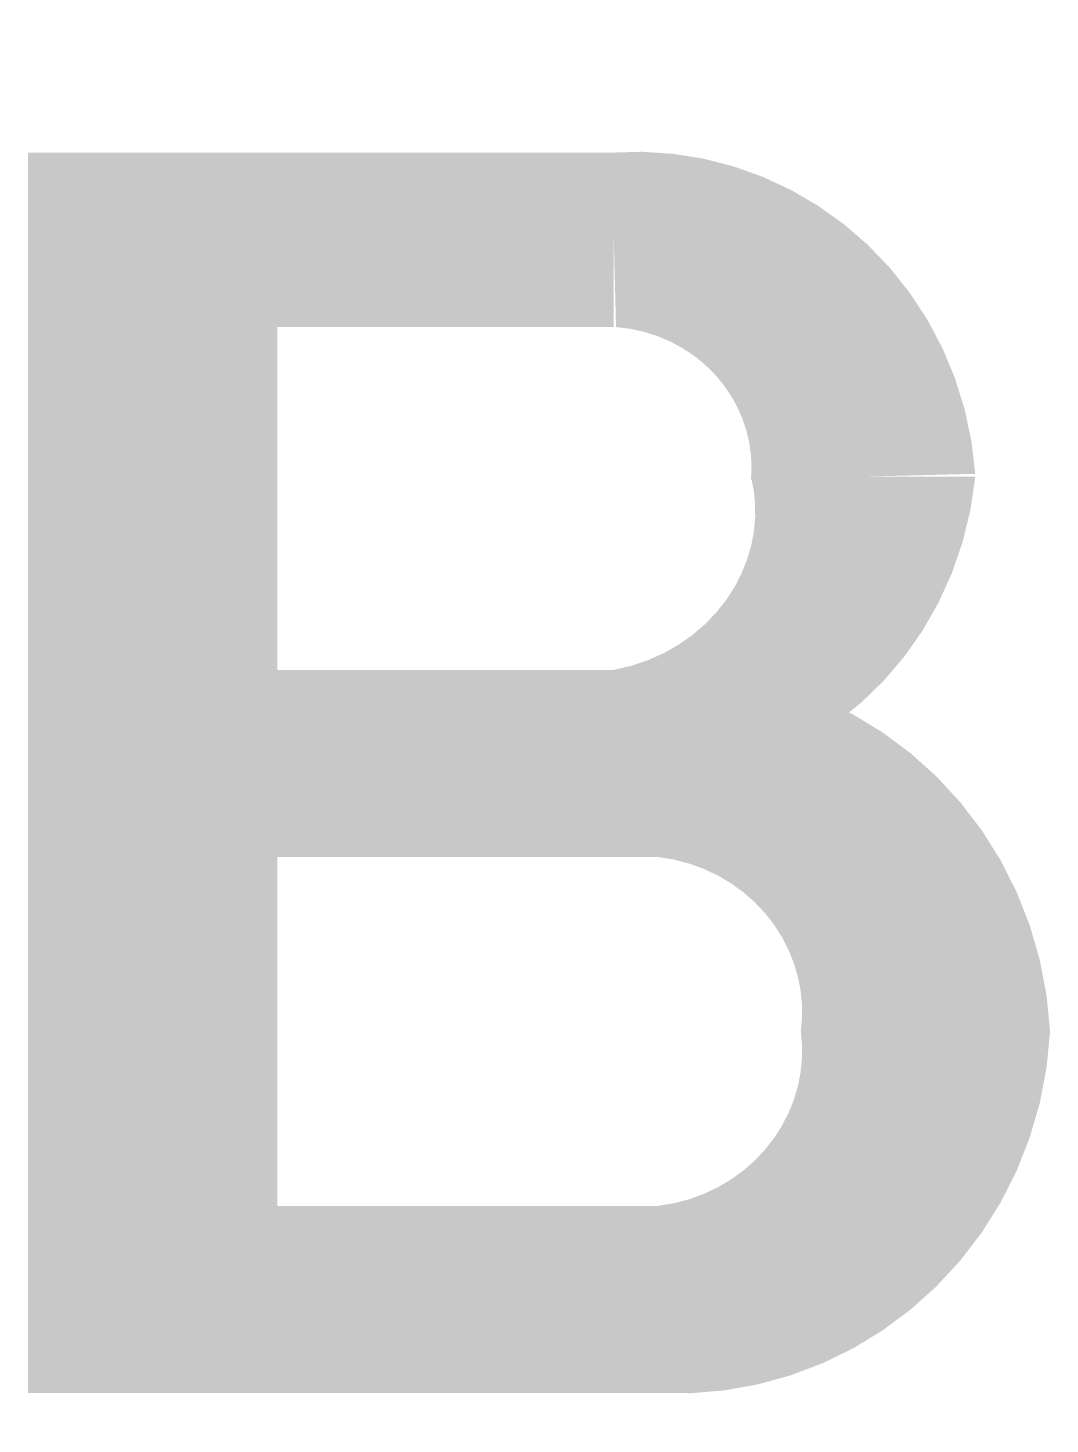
# Model space of a CAD drawing. Extents: x 0 to 0.82, y -0.03 to 1.09.
import ezdxf

# ---------------------------------------------------------------- set-up
doc = ezdxf.new("R2010")
doc.units = 0
doc.layers.get('0').update_dxf_attribs({"linetype": 'CONTINUOUS'})

msp = doc.modelspace()

# ---------------------------------------------------------------- linework, layer by layer
at = {"color": 0}
for points in [[(0.1, 0.995, 0.2, 0.2, 0), (0.1, 0.075, 0.15, 0.15, 0), (0.505, 0.075, 0.15, 0.2, 0.414214), (0.72, 0.29, 0.2, 0.15, 0.414214), (0.505, 0.505, 0.15, 0.15, 0), (0.19, 0.505, 0.15, 0.15, 0)], [(0.47, 0.535, 0.09, 0.18, 0.414214), (0.67, 0.735, 0.18, 0.14, 0.414214), (0.47, 0.925, 0.14, 0.14, 0), (0.18, 0.925, 0.14, 0.14, 0)]]:
    msp.add_lwpolyline(points, format="xyseb", dxfattribs=at)

doc.saveas('drawing.dxf')
